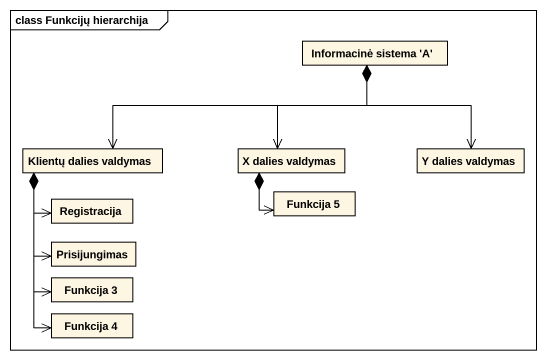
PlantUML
@startuml
mainframe class Funkcijų hierarchija
hide circle
hide empty members
class "Informacinė sistema 'A'" as Informacinė_sistema_A
class "Klientų dalies valdymas" as Klientų_dalies_valdymas
class "X dalies valdymas" as X_dalies_valdymas
class "Y dalies valdymas" as Y_dalies_valdymas
class Registracija
class "Funkcija 5" as Funkcija_5
class Prisijungimas
class "Funkcija 3" as Funkcija_3
class "Funkcija 4" as Funkcija_4
Informacinė_sistema_A *-left-> Klientų_dalies_valdymas
Informacinė_sistema_A *--> X_dalies_valdymas
Informacinė_sistema_A *--> Y_dalies_valdymas
Klientų_dalies_valdymas *--> Registracija
Klientų_dalies_valdymas *--> Prisijungimas
Klientų_dalies_valdymas *--> Funkcija_3
Klientų_dalies_valdymas *--> Funkcija_4
X_dalies_valdymas *--> Funkcija_5
@enduml
